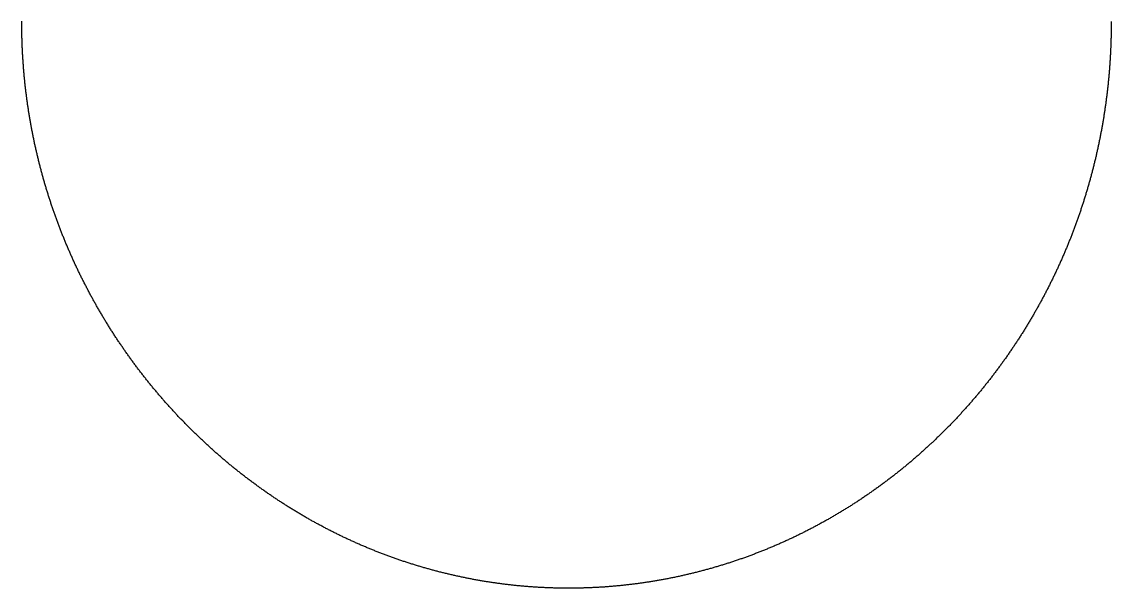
# Model space of a CAD drawing. Header units: metres. Extents: x -297 to 266, y -292 to 293.
# Drawn here: x -297 to 266, y -292 to 0 of the extents above; entities that cross this region are included whole.
import ezdxf

# ---------------------------------------------------------------- set-up
doc = ezdxf.new("R2010")
doc.units = ezdxf.units.M

msp = doc.modelspace()

# ---------------------------------------------------------------- linework, layer by layer
msp.add_lwpolyline([(266.34, 0.6), (266.34, 0.09), (266.34, 0), (266.34, 0), (266.34, -0.41), (266.34, -0.91), (266.34, -1.41), (266.34, -1.91), (266.33, -2.41), (266.33, -2.41), (266.33, -2.91), (266.32, -3.41), (266.32, -3.91), (266.31, -4.42), (266.31, -4.92), (266.3, -5.42), (266.29, -5.92), (266.28, -6.42), (266.27, -6.92), (266.26, -7.42), (266.25, -7.92), (266.23, -8.43), (266.22, -8.93), (266.21, -9.43), (266.19, -9.93), (266.17, -10.43), (266.16, -10.93), (266.14, -11.43), (266.12, -11.93), (266.1, -12.43), (266.08, -12.93), (266.06, -13.43), (266.04, -13.93), (266.01, -14.44), (265.99, -14.94), (265.96, -15.44), (265.94, -15.94), (265.91, -16.44), (265.88, -16.94), (265.86, -17.44), (265.83, -17.94), (265.8, -18.44), (265.77, -18.94), (265.74, -19.44), (265.7, -19.94), (265.67, -20.44), (265.64, -20.94), (265.6, -21.44), (265.57, -21.94), (265.53, -22.44), (265.49, -22.94), (265.46, -23.44), (265.42, -23.94), (265.38, -24.44), (265.34, -24.94), (265.3, -25.44), (265.26, -25.94), (265.21, -26.44), (265.17, -26.94), (265.13, -27.44), (265.08, -27.94), (265.03, -28.43), (264.99, -28.93), (264.94, -29.43), (264.89, -29.93), (264.84, -30.43), (264.79, -30.93), (264.74, -31.43), (264.69, -31.93), (264.64, -32.42), (264.58, -32.92), (264.53, -33.42), (264.48, -33.92), (264.42, -34.42), (264.36, -34.92), (264.31, -35.41), (264.25, -35.91), (264.19, -36.41), (264.13, -36.91), (264.07, -37.4), (264.01, -37.9), (263.94, -38.4), (263.88, -38.9), (263.82, -39.39), (263.75, -39.89), (263.69, -40.39), (263.62, -40.88), (263.55, -41.38), (263.48, -41.88), (263.42, -42.37), (263.35, -42.87), (263.28, -43.37), (263.2, -43.86), (263.13, -44.36), (263.06, -44.85), (262.99, -45.35), (262.91, -45.85), (262.84, -46.34), (262.76, -46.84), (262.68, -47.33), (262.6, -47.83), (262.53, -48.32), (262.45, -48.82), (262.37, -49.31), (262.29, -49.81), (262.2, -50.3), (262.12, -50.8), (262.04, -51.29), (261.95, -51.78), (261.87, -52.28), (261.78, -52.77), (261.69, -53.27), (261.61, -53.76), (261.52, -54.25), (261.43, -54.75), (261.34, -55.24), (261.25, -55.73), (261.16, -56.22), (261.06, -56.72), (260.97, -57.21), (260.88, -57.7), (260.78, -58.19), (260.69, -58.69), (260.59, -59.18), (260.49, -59.67), (260.39, -60.16), (260.3, -60.65), (260.2, -61.14), (260.09, -61.63), (259.99, -62.13), (259.89, -62.62), (259.79, -63.11), (259.68, -63.6), (259.58, -64.09), (259.47, -64.58), (259.37, -65.07), (259.26, -65.56), (259.15, -66.05), (259.04, -66.54), (258.93, -67.02), (258.82, -67.51), (258.71, -68), (258.6, -68.49), (258.49, -68.98), (258.37, -69.47), (258.26, -69.96), (258.14, -70.44), (258.03, -70.93), (257.91, -71.42), (257.79, -71.91), (257.68, -72.39), (257.56, -72.88), (257.44, -73.37), (257.32, -73.85), (257.19, -74.34), (257.07, -74.82), (256.95, -75.31), (256.82, -75.8), (256.7, -76.28), (256.57, -76.77), (256.45, -77.25), (256.32, -77.74), (256.19, -78.22), (256.06, -78.71), (255.93, -79.19), (255.8, -79.67), (255.67, -80.16), (255.54, -80.64), (255.4, -81.12), (255.27, -81.61), (255.14, -82.09), (255, -82.57), (254.86, -83.05), (254.73, -83.54), (254.59, -84.02), (254.45, -84.5), (254.31, -84.98), (254.17, -85.46), (254.03, -85.94), (253.89, -86.42), (253.75, -86.91), (253.6, -87.39), (253.46, -87.87), (253.31, -88.35), (253.17, -88.82), (253.02, -89.3), (252.87, -89.78), (252.73, -90.26), (252.58, -90.74), (252.43, -91.22), (252.28, -91.7), (252.12, -92.17), (251.97, -92.65), (251.82, -93.13), (251.67, -93.61), (251.51, -94.08), (251.36, -94.56), (251.2, -95.04), (251.04, -95.51), (250.88, -95.99), (250.73, -96.46), (250.57, -96.94), (250.41, -97.41), (250.24, -97.89), (250.08, -98.36), (249.92, -98.84), (249.76, -99.31), (249.59, -99.78), (249.43, -100.26), (249.26, -100.73), (249.1, -101.2), (248.93, -101.68), (248.76, -102.15), (248.59, -102.62), (248.42, -103.09), (248.25, -103.56), (248.08, -104.03), (247.91, -104.5), (247.74, -104.98), (247.56, -105.45), (247.39, -105.92), (247.21, -106.38), (247.04, -106.85), (246.86, -107.32), (246.68, -107.79), (246.5, -108.26), (246.32, -108.73), (246.14, -109.2), (245.96, -109.66), (245.78, -110.13), (245.6, -110.6), (245.42, -111.06), (245.23, -111.53), (245.05, -112), (244.86, -112.46), (244.68, -112.93), (244.49, -113.39), (244.3, -113.86), (244.11, -114.32), (243.92, -114.79), (243.73, -115.25), (243.54, -115.71), (243.35, -116.18), (243.16, -116.64), (242.96, -117.1), (242.77, -117.56), (242.58, -118.03), (242.38, -118.49), (242.18, -118.95), (241.99, -119.41), (241.79, -119.87), (241.59, -120.33), (241.39, -120.79), (241.19, -121.25), (240.99, -121.71), (240.79, -122.17), (240.59, -122.63), (240.38, -123.08), (240.18, -123.54), (239.97, -124), (239.77, -124.46), (239.56, -124.91), (239.35, -125.37), (239.15, -125.83), (238.94, -126.28), (238.73, -126.74), (238.52, -127.19), (238.31, -127.65), (238.09, -128.1), (237.88, -128.55), (237.67, -129.01), (237.45, -129.46), (237.24, -129.91), (237.02, -130.37), (236.81, -130.82), (236.59, -131.27), (236.37, -131.72), (236.15, -132.17), (235.93, -132.62), (235.71, -133.07), (235.49, -133.52), (235.27, -133.97), (235.05, -134.42), (234.83, -134.87), (234.6, -135.32), (234.38, -135.77), (234.15, -136.21), (233.93, -136.66), (233.7, -137.11), (233.47, -137.56), (233.24, -138), (233.01, -138.45), (232.78, -138.89), (232.55, -139.34), (232.32, -139.78), (232.09, -140.23), (231.85, -140.67), (231.62, -141.11), (231.39, -141.56), (231.15, -142), (230.92, -142.44), (230.68, -142.88), (230.44, -143.32), (230.2, -143.76), (229.96, -144.21), (229.72, -144.65), (229.48, -145.09), (229.24, -145.52), (229, -145.96), (228.76, -146.4), (228.51, -146.84), (228.27, -147.28), (228.02, -147.71), (227.78, -148.15), (227.53, -148.59), (227.28, -149.02), (227.04, -149.46), (226.79, -149.89), (226.54, -150.33), (226.29, -150.76), (226.04, -151.2), (225.78, -151.63), (225.53, -152.06), (225.28, -152.5), (225.03, -152.93), (224.77, -153.36), (224.52, -153.79), (224.26, -154.22), (224, -154.65), (223.74, -155.08), (223.49, -155.51), (223.23, -155.94), (222.97, -156.37), (222.71, -156.8), (222.45, -157.23), (222.18, -157.65), (221.92, -158.08), (221.66, -158.51), (221.39, -158.93), (221.13, -159.36), (220.86, -159.78), (220.6, -160.21), (220.33, -160.63), (220.06, -161.06), (219.79, -161.48), (219.52, -161.9), (219.25, -162.32), (218.98, -162.75), (218.71, -163.17), (218.44, -163.59), (218.17, -164.01), (217.89, -164.43), (217.62, -164.85), (217.34, -165.27), (217.07, -165.69), (216.79, -166.1), (216.51, -166.52), (216.24, -166.94), (215.96, -167.36), (215.68, -167.77), (215.4, -168.19), (215.12, -168.6), (214.84, -169.02), (214.55, -169.43), (214.27, -169.85), (213.99, -170.26), (213.7, -170.67), (213.42, -171.08), (213.13, -171.5), (212.85, -171.91), (212.56, -172.32), (212.27, -172.73), (211.98, -173.14), (211.69, -173.55), (211.4, -173.96), (211.11, -174.36), (210.82, -174.77), (210.53, -175.18), (210.24, -175.59), (209.94, -175.99), (209.65, -176.4), (209.35, -176.8), (209.06, -177.21), (208.76, -177.61), (208.47, -178.02), (208.17, -178.42), (207.87, -178.82), (207.57, -179.23), (207.27, -179.63), (206.97, -180.03), (206.67, -180.43), (206.37, -180.83), (206.07, -181.23), (205.76, -181.63), (205.46, -182.03), (205.15, -182.42), (204.85, -182.82), (204.54, -183.22), (204.24, -183.62), (203.93, -184.01), (203.62, -184.41), (203.31, -184.8), (203, -185.2), (202.69, -185.59), (202.38, -185.98), (202.07, -186.38), (201.76, -186.77), (201.45, -187.16), (201.13, -187.55), (200.82, -187.94), (200.5, -188.33), (200.19, -188.72), (199.87, -189.11), (199.56, -189.5), (199.24, -189.89), (198.92, -190.27), (198.6, -190.66), (198.28, -191.05), (197.96, -191.43), (197.64, -191.82), (197.32, -192.2), (197, -192.59), (196.67, -192.97), (196.35, -193.35), (196.03, -193.74), (195.7, -194.12), (195.38, -194.5), (195.05, -194.88), (194.72, -195.26), (194.4, -195.64), (194.07, -196.02), (193.74, -196.4), (193.41, -196.77), (193.08, -197.15), (192.75, -197.53), (192.42, -197.9), (192.09, -198.28), (191.75, -198.65), (191.42, -199.03), (191.09, -199.4), (190.75, -199.78), (190.42, -200.15), (190.08, -200.52), (189.74, -200.89), (189.41, -201.26), (189.07, -201.63), (188.73, -202), (188.39, -202.37), (188.05, -202.74), (187.71, -203.11), (187.37, -203.48), (187.03, -203.84), (186.69, -204.21), (186.34, -204.57), (186, -204.94), (185.66, -205.3), (185.31, -205.67), (184.97, -206.03), (184.62, -206.39), (184.27, -206.75), (183.92, -207.12), (183.58, -207.48), (183.23, -207.84), (182.88, -208.2), (182.53, -208.56), (182.18, -208.91), (181.83, -209.27), (181.48, -209.63), (181.12, -209.98), (180.77, -210.34), (180.42, -210.7), (180.06, -211.05), (179.71, -211.4), (179.35, -211.76), (179, -212.11), (178.64, -212.46), (178.28, -212.81), (177.92, -213.16), (177.56, -213.51), (177.21, -213.86), (176.85, -214.21), (176.48, -214.56), (176.12, -214.91), (175.76, -215.26), (175.4, -215.6), (175.04, -215.95), (174.67, -216.29), (174.31, -216.64), (173.94, -216.98), (173.58, -217.32), (173.21, -217.67), (172.85, -218.01), (172.48, -218.35), (172.11, -218.69), (171.74, -219.03), (171.38, -219.37), (171.01, -219.71), (170.64, -220.05), (170.26, -220.38), (169.89, -220.72), (169.52, -221.06), (169.15, -221.39), (168.78, -221.73), (168.4, -222.06), (168.03, -222.39), (167.65, -222.73), (167.28, -223.06), (166.9, -223.39), (166.53, -223.72), (166.15, -224.05), (165.77, -224.38), (165.39, -224.71), (165.01, -225.04), (164.63, -225.37), (164.25, -225.69), (163.87, -226.02), (163.49, -226.34), (163.11, -226.67), (162.73, -226.99), (162.34, -227.32), (161.96, -227.64), (161.58, -227.96), (161.19, -228.28), (160.81, -228.6), (160.42, -228.92), (160.04, -229.24), (159.65, -229.56), (159.26, -229.88), (158.87, -230.2), (158.48, -230.51), (158.09, -230.83), (157.71, -231.14), (157.31, -231.46), (156.92, -231.77), (156.53, -232.09), (156.14, -232.4), (155.75, -232.71), (155.36, -233.02), (154.96, -233.33), (154.57, -233.64), (154.17, -233.95), (153.78, -234.26), (153.38, -234.57), (152.99, -234.87), (152.59, -235.18), (152.19, -235.48), (151.79, -235.79), (151.39, -236.09), (151, -236.4), (150.6, -236.7), (150.2, -237), (149.8, -237.3), (149.39, -237.6), (148.99, -237.9), (148.59, -238.2), (148.19, -238.5), (147.78, -238.8), (147.38, -239.09), (146.98, -239.39), (146.57, -239.68), (146.17, -239.98), (145.76, -240.27), (145.35, -240.57), (144.95, -240.86), (144.54, -241.15), (144.13, -241.44), (143.72, -241.73), (143.31, -242.02), (142.9, -242.31), (142.49, -242.6), (142.08, -242.89), (141.67, -243.17), (141.26, -243.46), (140.85, -243.74), (140.43, -244.03), (140.02, -244.31), (139.61, -244.6), (139.19, -244.88), (138.78, -245.16), (138.36, -245.44), (137.95, -245.72), (137.53, -246), (137.11, -246.28), (136.7, -246.56), (136.28, -246.83), (135.86, -247.11), (135.44, -247.38), (135.02, -247.66), (134.6, -247.93), (134.18, -248.21), (133.76, -248.48), (133.34, -248.75), (132.92, -249.02), (132.5, -249.29), (132.08, -249.56), (131.65, -249.83), (131.23, -250.1), (130.8, -250.37), (130.38, -250.63), (129.96, -250.9), (129.53, -251.16), (129.1, -251.43), (128.68, -251.69), (128.25, -251.95), (127.82, -252.21), (127.4, -252.48), (126.97, -252.74), (126.54, -253), (126.11, -253.25), (125.68, -253.51), (125.25, -253.77), (124.82, -254.03), (124.39, -254.28), (123.96, -254.54), (123.52, -254.79), (123.09, -255.04), (122.66, -255.3), (122.22, -255.55), (121.79, -255.8), (121.36, -256.05), (120.92, -256.3), (120.49, -256.55), (120.05, -256.8), (119.61, -257.04), (119.18, -257.29), (118.74, -257.53), (118.3, -257.78), (117.87, -258.02), (117.43, -258.27), (116.99, -258.51), (116.55, -258.75), (116.11, -258.99), (115.67, -259.23), (115.23, -259.47), (114.79, -259.71), (114.35, -259.95), (113.91, -260.18), (113.46, -260.42), (113.02, -260.65), (112.58, -260.89), (112.13, -261.12), (111.69, -261.35), (111.25, -261.59), (110.8, -261.82), (110.36, -262.05), (109.91, -262.28), (109.46, -262.51), (109.02, -262.73), (108.57, -262.96), (108.12, -263.19), (107.68, -263.41), (107.23, -263.64), (106.78, -263.86), (106.33, -264.08), (105.88, -264.31), (105.43, -264.53), (104.98, -264.75), (104.53, -264.97), (104.08, -265.19), (103.63, -265.41), (103.18, -265.62), (102.73, -265.84), (102.27, -266.05), (101.82, -266.27), (101.37, -266.48), (100.91, -266.7), (100.46, -266.91), (100, -267.12), (99.55, -267.33), (99.09, -267.54), (98.64, -267.75), (98.18, -267.96), (97.73, -268.17), (97.27, -268.37), (96.81, -268.58), (96.36, -268.78), (95.9, -268.99), (95.44, -269.19), (94.98, -269.39), (94.52, -269.59), (94.06, -269.79), (93.6, -269.99), (93.14, -270.19), (92.68, -270.39), (92.22, -270.59), (91.76, -270.79), (91.3, -270.98), (90.84, -271.18), (90.38, -271.37), (89.91, -271.56), (89.45, -271.76), (88.99, -271.95), (88.52, -272.14), (88.06, -272.33), (87.59, -272.52), (87.13, -272.7), (86.67, -272.89), (86.2, -273.08), (85.73, -273.26), (85.27, -273.45), (84.8, -273.63), (84.34, -273.81), (83.87, -274), (83.4, -274.18), (82.93, -274.36), (82.47, -274.54), (82, -274.72), (81.53, -274.89), (81.06, -275.07), (80.59, -275.25), (80.12, -275.42), (79.65, -275.6), (79.18, -275.77), (78.71, -275.94), (78.24, -276.11), (77.77, -276.28), (77.3, -276.45), (76.82, -276.62), (76.35, -276.79), (75.88, -276.96), (75.41, -277.13), (74.93, -277.29), (74.46, -277.46), (73.99, -277.62), (73.51, -277.78), (73.04, -277.95), (72.56, -278.11), (72.09, -278.27), (71.61, -278.43), (71.14, -278.59), (70.66, -278.74), (70.19, -278.9), (69.71, -279.06), (69.23, -279.21), (68.76, -279.37), (68.28, -279.52), (67.8, -279.67), (67.32, -279.82), (66.85, -279.97), (66.37, -280.12), (65.89, -280.27), (65.41, -280.42), (64.93, -280.57), (64.45, -280.71), (63.97, -280.86), (63.49, -281), (63.01, -281.15), (62.53, -281.29), (62.05, -281.43), (61.57, -281.57), (61.09, -281.71), (60.61, -281.85), (60.13, -281.99), (59.64, -282.13), (59.16, -282.27), (58.68, -282.4), (58.2, -282.54), (57.71, -282.67), (57.23, -282.8), (56.75, -282.94), (56.26, -283.07), (55.78, -283.2), (55.29, -283.33), (54.81, -283.46), (54.33, -283.58), (53.84, -283.71), (53.36, -283.84), (52.87, -283.96), (52.38, -284.08), (51.9, -284.21), (51.41, -284.33), (50.93, -284.45), (50.44, -284.57), (49.95, -284.69), (49.47, -284.81), (48.98, -284.93), (48.49, -285.04), (48, -285.16), (47.52, -285.28), (47.03, -285.39), (46.54, -285.5), (46.05, -285.62), (45.56, -285.73), (45.07, -285.84), (44.58, -285.95), (44.09, -286.06), (43.61, -286.16), (43.12, -286.27), (42.63, -286.38), (42.14, -286.48), (41.65, -286.58), (41.15, -286.69), (40.66, -286.79), (40.17, -286.89), (39.68, -286.99), (39.19, -287.09), (38.7, -287.19), (38.21, -287.29), (37.72, -287.38), (37.22, -287.48), (36.73, -287.58), (36.24, -287.67), (35.75, -287.76), (35.25, -287.86), (34.76, -287.95), (34.27, -288.04), (33.78, -288.13), (33.28, -288.22), (32.79, -288.3), (32.3, -288.39), (31.8, -288.48), (31.31, -288.56), (30.81, -288.65), (30.32, -288.73), (29.82, -288.81), (29.33, -288.89), (28.84, -288.97), (28.34, -289.05), (27.85, -289.13), (27.35, -289.21), (26.85, -289.28), (26.36, -289.36), (25.86, -289.44), (25.37, -289.51), (24.87, -289.58), (24.38, -289.65), (23.88, -289.73), (23.38, -289.8), (22.89, -289.87), (22.39, -289.93), (21.89, -290), (21.4, -290.07), (20.9, -290.13), (20.4, -290.2), (19.91, -290.26), (19.41, -290.32), (18.91, -290.39), (18.41, -290.45), (17.92, -290.51), (17.42, -290.57), (16.92, -290.63), (16.42, -290.68), (15.92, -290.74), (15.43, -290.79), (14.93, -290.85), (14.43, -290.9), (13.93, -290.95), (13.43, -291.01), (12.93, -291.06), (12.44, -291.11), (11.94, -291.16), (11.44, -291.2), (10.94, -291.25), (10.44, -291.3), (9.94, -291.34), (9.44, -291.39), (8.94, -291.43), (8.44, -291.47), (7.94, -291.51), (7.44, -291.55), (6.94, -291.59), (6.44, -291.63), (5.94, -291.67), (5.44, -291.71), (4.94, -291.74), (4.44, -291.78), (3.94, -291.81), (3.44, -291.84), (2.94, -291.88), (2.44, -291.91), (1.94, -291.94), (1.44, -291.97), (0.94, -292), (0.44, -292.02), (-0.06, -292.05), (-0.56, -292.07), (-1.06, -292.1), (-1.56, -292.12), (-2.06, -292.15), (-2.56, -292.17), (-3.06, -292.19), (-3.56, -292.21), (-4.06, -292.23), (-4.57, -292.25), (-5.07, -292.26), (-5.57, -292.28), (-6.07, -292.29), (-6.57, -292.31), (-7.07, -292.32), (-7.57, -292.33), (-8.07, -292.35), (-8.57, -292.36), (-9.07, -292.37), (-9.58, -292.37), (-10.08, -292.38), (-10.58, -292.39), (-11.08, -292.39), (-11.58, -292.4), (-12.08, -292.4), (-12.58, -292.41), (-13.08, -292.41), (-13.59, -292.41), (-14.09, -292.41), (-14.59, -292.41), (-15.09, -292.41), (-15.59, -292.41), (-16.09, -292.4), (-16.59, -292.4), (-17.09, -292.39), (-17.6, -292.39), (-18.1, -292.38), (-18.6, -292.37), (-19.1, -292.36), (-19.6, -292.35), (-20.1, -292.34), (-20.6, -292.33), (-21.1, -292.32), (-21.6, -292.3), (-22.11, -292.29), (-22.61, -292.27), (-23.11, -292.26), (-23.61, -292.24), (-24.11, -292.22), (-24.61, -292.2), (-25.11, -292.18), (-25.61, -292.16), (-26.11, -292.14), (-26.61, -292.11), (-27.11, -292.09), (-27.61, -292.06), (-28.11, -292.04), (-28.62, -292.01), (-29.12, -291.98), (-29.62, -291.95), (-30.12, -291.92), (-30.62, -291.89), (-31.12, -291.86), (-31.62, -291.83), (-32.12, -291.8), (-32.62, -291.76), (-33.12, -291.73), (-33.62, -291.69), (-34.12, -291.65), (-34.62, -291.62), (-35.12, -291.58), (-35.62, -291.54), (-36.12, -291.5), (-36.62, -291.45), (-37.11, -291.41), (-37.61, -291.37), (-38.11, -291.32), (-38.61, -291.28), (-39.11, -291.23), (-39.61, -291.18), (-40.11, -291.13), (-40.61, -291.09), (-41.11, -291.04), (-41.61, -290.98), (-42.1, -290.93), (-42.6, -290.88), (-43.1, -290.83), (-43.6, -290.77), (-44.1, -290.71), (-44.59, -290.66), (-45.09, -290.6), (-45.59, -290.54), (-46.09, -290.48), (-46.59, -290.42), (-47.08, -290.36), (-47.58, -290.3), (-48.08, -290.23), (-48.57, -290.17), (-49.07, -290.11), (-49.57, -290.04), (-50.07, -289.97), (-50.56, -289.9), (-51.06, -289.84), (-51.55, -289.77), (-52.05, -289.7), (-52.55, -289.62), (-53.04, -289.55), (-53.54, -289.48), (-54.03, -289.4), (-54.53, -289.33), (-55.03, -289.25), (-55.52, -289.17), (-56.02, -289.1), (-56.51, -289.02), (-57.01, -288.94), (-57.5, -288.86), (-57.99, -288.78), (-58.49, -288.69), (-58.98, -288.61), (-59.48, -288.52), (-59.97, -288.44), (-60.47, -288.35), (-60.96, -288.27), (-61.45, -288.18), (-61.95, -288.09), (-62.44, -288), (-62.93, -287.91), (-63.42, -287.82), (-63.92, -287.72), (-64.41, -287.63), (-64.9, -287.53), (-65.39, -287.44), (-65.89, -287.34), (-66.38, -287.24), (-66.87, -287.15), (-67.36, -287.05), (-67.85, -286.95), (-68.34, -286.85), (-68.83, -286.74), (-69.32, -286.64), (-69.81, -286.54), (-70.3, -286.43), (-70.79, -286.33), (-71.28, -286.22), (-71.77, -286.11), (-72.26, -286.01), (-72.75, -285.9), (-73.24, -285.79), (-73.73, -285.68), (-74.22, -285.56), (-74.71, -285.45), (-75.19, -285.34), (-75.68, -285.22), (-76.17, -285.11), (-76.66, -284.99), (-77.15, -284.87), (-77.63, -284.75), (-78.12, -284.64), (-78.61, -284.52), (-79.09, -284.39), (-79.58, -284.27), (-80.06, -284.15), (-80.55, -284.03), (-81.04, -283.9), (-81.52, -283.78), (-82.01, -283.65), (-82.49, -283.52), (-82.98, -283.39), (-83.46, -283.26), (-83.94, -283.13), (-84.43, -283), (-84.91, -282.87), (-85.39, -282.74), (-85.88, -282.61), (-86.36, -282.47), (-86.84, -282.34), (-87.33, -282.2), (-87.81, -282.06), (-88.29, -281.92), (-88.77, -281.79), (-89.25, -281.65), (-89.73, -281.51), (-90.21, -281.36), (-90.69, -281.22), (-91.17, -281.08), (-91.65, -280.93), (-92.13, -280.79), (-92.61, -280.64), (-93.09, -280.5), (-93.57, -280.35), (-94.05, -280.2), (-94.53, -280.05), (-95.01, -279.9), (-95.49, -279.75), (-95.96, -279.6), (-96.44, -279.44), (-96.92, -279.29), (-97.39, -279.13), (-97.87, -278.98), (-98.35, -278.82), (-98.82, -278.66), (-99.3, -278.51), (-99.77, -278.35), (-100.25, -278.19), (-100.72, -278.03), (-101.2, -277.86), (-101.67, -277.7), (-102.15, -277.54), (-102.62, -277.37), (-103.09, -277.21), (-103.56, -277.04), (-104.04, -276.87), (-104.51, -276.71), (-104.98, -276.54), (-105.45, -276.37), (-105.92, -276.2), (-106.4, -276.03), (-106.87, -275.85), (-107.34, -275.68), (-107.81, -275.51), (-108.28, -275.33), (-108.75, -275.16), (-109.22, -274.98), (-109.68, -274.8), (-110.15, -274.62), (-110.62, -274.45), (-111.09, -274.27), (-111.56, -274.08), (-112.02, -273.9), (-112.49, -273.72), (-112.96, -273.54), (-113.42, -273.35), (-113.89, -273.17), (-114.35, -272.98), (-114.82, -272.79), (-115.28, -272.61), (-115.75, -272.42), (-116.21, -272.23), (-116.68, -272.04), (-117.14, -271.85), (-117.6, -271.66), (-118.06, -271.46), (-118.53, -271.27), (-118.99, -271.08), (-119.45, -270.88), (-119.91, -270.68), (-120.37, -270.49), (-120.83, -270.29), (-121.29, -270.09), (-121.75, -269.89), (-122.21, -269.69), (-122.67, -269.49), (-123.13, -269.29), (-123.59, -269.09), (-124.05, -268.88), (-124.5, -268.68), (-124.96, -268.47), (-125.42, -268.27), (-125.88, -268.06), (-126.33, -267.85), (-126.79, -267.64), (-127.24, -267.43), (-127.7, -267.22), (-128.15, -267.01), (-128.61, -266.8), (-129.06, -266.59), (-129.51, -266.37), (-129.97, -266.16), (-130.42, -265.94), (-130.87, -265.73), (-131.32, -265.51), (-131.78, -265.29), (-132.23, -265.08), (-132.68, -264.86), (-133.13, -264.64), (-133.58, -264.41), (-134.03, -264.19), (-134.48, -263.97), (-134.92, -263.75), (-135.37, -263.52), (-135.82, -263.3), (-136.27, -263.07), (-136.72, -262.85), (-137.16, -262.62), (-137.61, -262.39), (-138.05, -262.16), (-138.5, -261.93), (-138.95, -261.7), (-139.39, -261.47), (-139.83, -261.24), (-140.28, -261), (-140.72, -260.77), (-141.16, -260.54), (-141.61, -260.3), (-142.05, -260.06), (-142.49, -259.83), (-142.93, -259.59), (-143.37, -259.35), (-143.81, -259.11), (-144.25, -258.87), (-144.69, -258.63), (-145.13, -258.39), (-145.57, -258.15), (-146.01, -257.9), (-146.45, -257.66), (-146.88, -257.41), (-147.32, -257.17), (-147.76, -256.92), (-148.19, -256.68), (-148.63, -256.43), (-149.06, -256.18), (-149.5, -255.93), (-149.93, -255.68), (-150.37, -255.43), (-150.8, -255.18), (-151.23, -254.92), (-151.67, -254.67), (-152.1, -254.42), (-152.53, -254.16), (-152.96, -253.91), (-153.39, -253.65), (-153.82, -253.39), (-154.25, -253.13), (-154.68, -252.87), (-155.11, -252.62), (-155.54, -252.36), (-155.96, -252.09), (-156.39, -251.83), (-156.82, -251.57), (-157.25, -251.31), (-157.67, -251.04), (-158.1, -250.78), (-158.52, -250.51), (-158.95, -250.25), (-159.37, -249.98), (-159.8, -249.71), (-160.22, -249.44), (-160.64, -249.17), (-161.06, -248.9), (-161.48, -248.63), (-161.91, -248.36), (-162.33, -248.09), (-162.75, -247.82), (-163.17, -247.54), (-163.59, -247.27), (-164.01, -246.99), (-164.42, -246.72), (-164.84, -246.44), (-165.26, -246.16), (-165.68, -245.88), (-166.09, -245.6), (-166.51, -245.32), (-166.92, -245.04), (-167.34, -244.76), (-167.75, -244.48), (-168.17, -244.2), (-168.58, -243.92), (-168.99, -243.63), (-169.41, -243.35), (-169.82, -243.06), (-170.23, -242.77), (-170.64, -242.49), (-171.05, -242.2), (-171.46, -241.91), (-171.87, -241.62), (-172.28, -241.33), (-172.69, -241.04), (-173.1, -240.75), (-173.5, -240.46), (-173.91, -240.17), (-174.32, -239.87), (-174.72, -239.58), (-175.13, -239.28), (-175.53, -238.99), (-175.94, -238.69), (-176.34, -238.4), (-176.74, -238.1), (-177.15, -237.8), (-177.55, -237.5), (-177.95, -237.2), (-178.35, -236.9), (-178.75, -236.6), (-179.15, -236.3), (-179.55, -236), (-179.95, -235.69), (-180.35, -235.39), (-180.75, -235.08), (-181.15, -234.78), (-181.54, -234.47), (-181.94, -234.17), (-182.34, -233.86), (-182.73, -233.55), (-183.13, -233.24), (-183.52, -232.93), (-183.92, -232.62), (-184.31, -232.31), (-184.7, -232), (-185.09, -231.69), (-185.49, -231.38), (-185.88, -231.06), (-186.27, -230.75), (-186.66, -230.43), (-187.05, -230.12), (-187.44, -229.8), (-187.82, -229.49), (-188.21, -229.17), (-188.6, -228.85), (-188.99, -228.53), (-189.37, -228.21), (-189.76, -227.89), (-190.14, -227.57), (-190.53, -227.25), (-190.91, -226.93), (-191.3, -226.61), (-191.68, -226.28), (-192.06, -225.96), (-192.44, -225.63), (-192.82, -225.31), (-193.2, -224.98), (-193.58, -224.65), (-193.96, -224.33), (-194.34, -224), (-194.72, -223.67), (-195.1, -223.34), (-195.48, -223.01), (-195.85, -222.68), (-196.23, -222.35), (-196.61, -222.02), (-196.98, -221.69), (-197.36, -221.35), (-197.73, -221.02), (-198.1, -220.68), (-198.48, -220.35), (-198.85, -220.01), (-199.22, -219.68), (-199.59, -219.34), (-199.96, -219), (-200.33, -218.66), (-200.7, -218.33), (-201.07, -217.99), (-201.44, -217.65), (-201.8, -217.31), (-202.17, -216.96), (-202.54, -216.62), (-202.9, -216.28), (-203.27, -215.94), (-203.63, -215.59), (-204, -215.25), (-204.36, -214.9), (-204.72, -214.56), (-205.09, -214.21), (-205.45, -213.86), (-205.81, -213.52), (-206.17, -213.17), (-206.53, -212.82), (-206.89, -212.47), (-207.25, -212.12), (-207.61, -211.77), (-207.96, -211.42), (-208.32, -211.07), (-208.68, -210.71), (-209.03, -210.36), (-209.39, -210.01), (-209.74, -209.65), (-210.1, -209.3), (-210.45, -208.94), (-210.8, -208.59), (-211.16, -208.23), (-211.51, -207.87), (-211.86, -207.52), (-212.21, -207.16), (-212.56, -206.8), (-212.91, -206.44), (-213.26, -206.08), (-213.61, -205.72), (-213.95, -205.36), (-214.3, -205), (-214.65, -204.63), (-214.99, -204.27), (-215.34, -203.91), (-215.68, -203.54), (-216.02, -203.18), (-216.37, -202.81), (-216.71, -202.45), (-217.05, -202.08), (-217.39, -201.71), (-217.73, -201.34), (-218.07, -200.98), (-218.41, -200.61), (-218.75, -200.24), (-219.09, -199.87), (-219.43, -199.5), (-219.76, -199.13), (-220.1, -198.75), (-220.44, -198.38), (-220.77, -198.01), (-221.11, -197.64), (-221.44, -197.26), (-221.77, -196.89), (-222.1, -196.51), (-222.44, -196.14), (-222.77, -195.76), (-223.1, -195.38), (-223.43, -195.01), (-223.76, -194.63), (-224.09, -194.25), (-224.41, -193.87), (-224.74, -193.49), (-225.07, -193.11), (-225.39, -192.73), (-225.72, -192.35), (-226.04, -191.97), (-226.37, -191.58), (-226.69, -191.2), (-227.01, -190.82), (-227.34, -190.43), (-227.66, -190.05), (-227.98, -189.67), (-228.3, -189.28), (-228.62, -188.89), (-228.94, -188.51), (-229.26, -188.12), (-229.57, -187.73), (-229.89, -187.34), (-230.21, -186.95), (-230.52, -186.57), (-230.84, -186.18), (-231.15, -185.79), (-231.47, -185.39), (-231.78, -185), (-232.09, -184.61), (-232.4, -184.22), (-232.71, -183.82), (-233.02, -183.43), (-233.33, -183.04), (-233.64, -182.64), (-233.95, -182.25), (-234.26, -181.85), (-234.57, -181.46), (-234.87, -181.06), (-235.18, -180.66), (-235.48, -180.26), (-235.79, -179.87), (-236.09, -179.47), (-236.39, -179.07), (-236.7, -178.67), (-237, -178.27), (-237.3, -177.87), (-237.6, -177.47), (-237.9, -177.06), (-238.2, -176.66), (-238.5, -176.26), (-238.79, -175.85), (-239.09, -175.45), (-239.39, -175.05), (-239.68, -174.64), (-239.98, -174.24), (-240.27, -173.83), (-240.56, -173.42), (-240.86, -173.02), (-241.15, -172.61), (-241.44, -172.2), (-241.73, -171.79), (-242.02, -171.39), (-242.31, -170.98), (-242.6, -170.57), (-242.89, -170.16), (-243.17, -169.75), (-243.46, -169.33), (-243.75, -168.92), (-244.03, -168.51), (-244.32, -168.1), (-244.6, -167.68), (-244.88, -167.27), (-245.17, -166.86), (-245.45, -166.44), (-245.73, -166.03), (-246.01, -165.61), (-246.29, -165.2), (-246.57, -164.78), (-246.85, -164.36), (-247.12, -163.94), (-247.4, -163.53), (-247.68, -163.11), (-247.95, -162.69), (-248.23, -162.27), (-248.5, -161.85), (-248.77, -161.43), (-249.05, -161.01), (-249.32, -160.59), (-249.59, -160.17), (-249.86, -159.74), (-250.13, -159.32), (-250.4, -158.9), (-250.67, -158.48), (-250.93, -158.05), (-251.2, -157.63), (-251.47, -157.2), (-251.73, -156.78), (-252, -156.35), (-252.26, -155.93), (-252.52, -155.5), (-252.78, -155.07), (-253.05, -154.64), (-253.31, -154.22), (-253.57, -153.79), (-253.83, -153.36), (-254.09, -152.93), (-254.34, -152.5), (-254.6, -152.07), (-254.86, -151.64), (-255.11, -151.21), (-255.37, -150.78), (-255.62, -150.35), (-255.88, -149.91), (-256.13, -149.48), (-256.38, -149.05), (-256.63, -148.61), (-256.89, -148.18), (-257.14, -147.75), (-257.38, -147.31), (-257.63, -146.88), (-257.88, -146.44), (-258.13, -146), (-258.37, -145.57), (-258.62, -145.13), (-258.87, -144.69), (-259.11, -144.26), (-259.35, -143.82), (-259.6, -143.38), (-259.84, -142.94), (-260.08, -142.5), (-260.32, -142.06), (-260.56, -141.62), (-260.8, -141.18), (-261.04, -140.74), (-261.27, -140.3), (-261.51, -139.86), (-261.75, -139.41), (-261.98, -138.97), (-262.22, -138.53), (-262.45, -138.08), (-262.68, -137.64), (-262.92, -137.2), (-263.15, -136.75), (-263.38, -136.31), (-263.61, -135.86), (-263.84, -135.42), (-264.07, -134.97), (-264.29, -134.52), (-264.52, -134.08), (-264.75, -133.63), (-264.97, -133.18), (-265.2, -132.73), (-265.42, -132.28), (-265.64, -131.84), (-265.87, -131.39), (-266.09, -130.94), (-266.31, -130.49), (-266.53, -130.04), (-266.75, -129.59), (-266.97, -129.14), (-267.18, -128.68), (-267.4, -128.23), (-267.62, -127.78), (-267.83, -127.33), (-268.05, -126.87), (-268.26, -126.42), (-268.48, -125.97), (-268.69, -125.51), (-268.9, -125.06), (-269.11, -124.61), (-269.32, -124.15), (-269.53, -123.69), (-269.74, -123.24), (-269.95, -122.78), (-270.15, -122.33), (-270.36, -121.87), (-270.57, -121.41), (-270.77, -120.96), (-270.98, -120.5), (-271.18, -120.04), (-271.38, -119.58), (-271.58, -119.12), (-271.78, -118.66), (-271.98, -118.2), (-272.18, -117.74), (-272.38, -117.28), (-272.58, -116.82), (-272.78, -116.36), (-272.97, -115.9), (-273.17, -115.44), (-273.36, -114.98), (-273.56, -114.51), (-273.75, -114.05), (-273.94, -113.59), (-274.13, -113.13), (-274.33, -112.66), (-274.52, -112.2), (-274.7, -111.73), (-274.89, -111.27), (-275.08, -110.81), (-275.27, -110.34), (-275.45, -109.88), (-275.64, -109.41), (-275.82, -108.94), (-276.01, -108.48), (-276.19, -108.01), (-276.37, -107.54), (-276.55, -107.08), (-276.73, -106.61), (-276.91, -106.14), (-277.09, -105.67), (-277.27, -105.2), (-277.45, -104.74), (-277.63, -104.27), (-277.8, -103.8), (-277.98, -103.33), (-278.15, -102.86), (-278.32, -102.39), (-278.5, -101.92), (-278.67, -101.45), (-278.84, -100.97), (-279.01, -100.5), (-279.18, -100.03), (-279.35, -99.56), (-279.52, -99.09), (-279.68, -98.61), (-279.85, -98.14), (-280.01, -97.67), (-280.18, -97.2), (-280.34, -96.72), (-280.51, -96.25), (-280.67, -95.77), (-280.83, -95.3), (-280.99, -94.82), (-281.15, -94.35), (-281.31, -93.87), (-281.47, -93.4), (-281.63, -92.92), (-281.78, -92.45), (-281.94, -91.97), (-282.09, -91.49), (-282.25, -91.02), (-282.4, -90.54), (-282.55, -90.06), (-282.71, -89.58), (-282.86, -89.11), (-283.01, -88.63), (-283.16, -88.15), (-283.3, -87.67), (-283.45, -87.19), (-283.6, -86.71), (-283.75, -86.23), (-283.89, -85.75), (-284.03, -85.27), (-284.18, -84.79), (-284.32, -84.31), (-284.46, -83.83), (-284.6, -83.35), (-284.75, -82.87), (-284.89, -82.39), (-285.02, -81.91), (-285.16, -81.43), (-285.3, -80.94), (-285.44, -80.46), (-285.57, -79.98), (-285.71, -79.5), (-285.84, -79.01), (-285.97, -78.53), (-286.11, -78.05), (-286.24, -77.56), (-286.37, -77.08), (-286.5, -76.59), (-286.63, -76.11), (-286.75, -75.63), (-286.88, -75.14), (-287.01, -74.66), (-287.13, -74.17), (-287.26, -73.68), (-287.38, -73.2), (-287.51, -72.71), (-287.63, -72.23), (-287.75, -71.74), (-287.87, -71.25), (-287.99, -70.77), (-288.11, -70.28), (-288.23, -69.79), (-288.35, -69.31), (-288.46, -68.82), (-288.58, -68.33), (-288.69, -67.84), (-288.81, -67.36), (-288.92, -66.87), (-289.03, -66.38), (-289.15, -65.89), (-289.26, -65.4), (-289.37, -64.91), (-289.48, -64.42), (-289.59, -63.93), (-289.69, -63.44), (-289.8, -62.96), (-289.91, -62.47), (-290.01, -61.98), (-290.12, -61.48), (-290.22, -60.99), (-290.32, -60.5), (-290.42, -60.01), (-290.52, -59.52), (-290.62, -59.03), (-290.72, -58.54), (-290.82, -58.05), (-290.92, -57.56), (-291.02, -57.06), (-291.11, -56.57), (-291.21, -56.08), (-291.3, -55.59), (-291.4, -55.1), (-291.49, -54.6), (-291.58, -54.11), (-291.67, -53.62), (-291.76, -53.12), (-291.85, -52.63), (-291.94, -52.14), (-292.03, -51.64), (-292.11, -51.15), (-292.2, -50.66), (-292.29, -50.16), (-292.37, -49.67), (-292.45, -49.18), (-292.54, -48.68), (-292.62, -48.19), (-292.7, -47.69), (-292.78, -47.2), (-292.86, -46.7), (-292.94, -46.21), (-293.02, -45.71), (-293.09, -45.22), (-293.17, -44.72), (-293.24, -44.23), (-293.32, -43.73), (-293.39, -43.23), (-293.46, -42.74), (-293.54, -42.24), (-293.61, -41.75), (-293.68, -41.25), (-293.75, -40.75), (-293.81, -40.26), (-293.88, -39.76), (-293.95, -39.26), (-294.01, -38.77), (-294.08, -38.27), (-294.14, -37.77), (-294.21, -37.28), (-294.27, -36.78), (-294.33, -36.28), (-294.39, -35.78), (-294.45, -35.29), (-294.51, -34.79), (-294.57, -34.29), (-294.63, -33.79), (-294.68, -33.29), (-294.74, -32.8), (-294.8, -32.3), (-294.85, -31.8), (-294.9, -31.3), (-294.96, -30.8), (-295.01, -30.3), (-295.06, -29.81), (-295.11, -29.31), (-295.16, -28.81), (-295.2, -28.31), (-295.25, -27.81), (-295.3, -27.31), (-295.34, -26.81), (-295.39, -26.31), (-295.43, -25.81), (-295.48, -25.31), (-295.52, -24.81), (-295.56, -24.31), (-295.6, -23.82), (-295.64, -23.32), (-295.68, -22.82), (-295.72, -22.32), (-295.76, -21.82), (-295.79, -21.32), (-295.83, -20.82), (-295.86, -20.32), (-295.9, -19.82), (-295.93, -19.32), (-295.96, -18.82), (-295.99, -18.32), (-296.02, -17.82), (-296.05, -17.31), (-296.08, -16.81), (-296.11, -16.31), (-296.14, -15.81), (-296.16, -15.31), (-296.19, -14.81), (-296.21, -14.31), (-296.24, -13.81), (-296.26, -13.31), (-296.28, -12.81), (-296.3, -12.31), (-296.32, -11.81), (-296.34, -11.31), (-296.36, -10.81), (-296.38, -10.31), (-296.4, -9.8), (-296.41, -9.3), (-296.43, -8.8), (-296.44, -8.3), (-296.46, -7.8), (-296.47, -7.3), (-296.48, -6.8), (-296.49, -6.3), (-296.5, -5.8), (-296.51, -5.29), (-296.52, -4.79), (-296.53, -4.29), (-296.53, -3.79), (-296.54, -3.29), (-296.55, -2.79), (-296.55, -2.29), (-296.55, -1.79), (-296.56, -1.29), (-296.56, -0.78), (-296.56, -0.28), (-296.56, 0.22), (-296.56, 0.72)])

doc.saveas('drawing.dxf')
